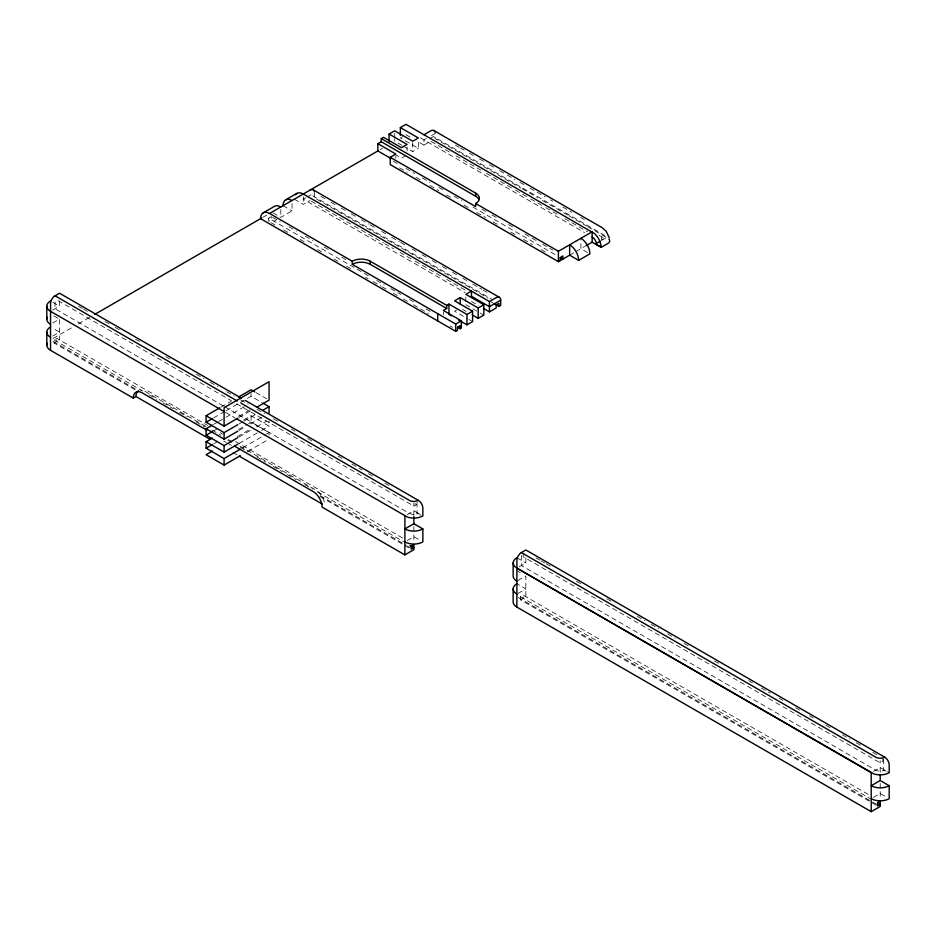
<?xml version="1.0" encoding="UTF-8"?>
<svg xmlns="http://www.w3.org/2000/svg" width="936" height="936" viewBox="0 0 936 936"><rect width="100%" height="100%" fill="white"/><g stroke="black" fill="none" stroke-linecap="round" stroke-linejoin="round"><path stroke-width="0.7" stroke-dasharray="4.68 3.51" d="M52.79 310.062L59.518 306.177L59.518 298.385M52.779 323.049L59.518 319.164L59.518 339.932M52.779 336.036L59.518 332.14L52.779 328.243M53.048 338.469L73.277 326.793M78.332 323.879L90.968 316.579M262.852 217.339L266.807 215.058M380.121 149.643L382.368 148.344M402.597 136.656L400.351 137.955L418.345 148.344L418.345 140.552M135.158 389.832L54.124 343.044L54.124 339.932L56.815 338.376L207.581 425.412M268.655 218.146L271.358 216.59L271.358 219.703L268.655 221.259L268.655 218.146L370.305 276.834M54.124 343.044L56.815 341.488L56.815 338.376M305.779 197.753L303.276 199.192L465.133 292.64M307.031 197.028L314.519 192.699L314.519 197.894L488.019 298.069M274.049 221.259L276.296 219.96M272.926 212.823L280.8 217.374L292.032 210.881L292.032 203.089M294.29 199.192L303.276 204.387L310.027 200.491M426.453 138.458L423.961 139.909L423.961 145.103L417.971 141.64M431.461 135.58L435.205 133.415L435.205 138.61L520.907 188.089M430.7 138.083L433.403 136.527L604.282 235.182L604.282 238.306L601.579 239.862L601.579 236.738L604.282 235.182M405.978 155.481L401.474 158.079L396.677 155.306M403.123 146.051L412.717 151.585L418.345 148.344M423.961 145.103L430.7 141.207L450.953 152.896M221.095 407.09L231.087 401.322M213.595 417.901L224.839 411.419M226.091 410.693L251.07 396.267L261.869 402.503M213.595 424.394L217.351 422.23M218.591 421.516L224.839 417.901M226.091 417.187L246.074 405.651M213.595 430.888L217.351 428.723M238.586 416.461L249.83 409.968M239.078 417.468L250.321 410.986M243.582 420.065L251.07 415.736L269.065 426.126L269.065 420.931M239.078 423.961L242.833 421.797M244.074 421.083L256.569 413.864M213.595 443.863L217.351 441.698M238.586 429.448L247.326 424.394M248.578 423.68L251.07 422.23L269.065 432.619L269.065 435.217M239.078 430.455L245.326 426.851M250.321 423.961L261.565 417.468M237.334 436.656L249.83 429.448M456.838 309.921L454.592 311.22L467.789 318.837M239.078 436.948L251.573 429.729M256.569 426.851L266.561 421.083M239.078 443.43L260.313 431.18M261.565 430.455L269.065 426.126M569.661 255.177L574.657 252.287M575.897 251.573L584.649 246.519M601.485 240.47L607.721 236.866M242.833 447.759L265.309 434.784M266.561 434.058L269.065 432.619M247.829 451.363L267.813 439.826M236.609 403.744L413.864 506.083L416.567 504.527L414.028 503.065M407.137 514.636L413.864 510.752L420.603 514.648M407.113 540.61L413.864 536.714L420.603 540.61M519.141 566.842L525.856 562.957L525.856 555.165M517.994 580.484L525.856 575.933L525.856 596.712M517.994 593.459L525.856 588.919L516.871 583.725M876.248 805.229L520.463 599.824L520.463 596.712L523.165 595.156L868.819 794.711M520.463 599.824L523.165 598.268L523.165 595.156M523.165 553.609L523.165 556.721L880.203 762.863L882.905 761.307L882.905 758.195M873.475 771.416L880.203 767.532L889.2 772.726M873.463 797.39L880.203 793.494L886.954 797.39M224.605 406.68L409.371 513.349A6.365 3.674 0 0 0 417.046 513.934L418.357 513.349L422.195 516.239M521.364 555.457L521.364 565.555L875.71 770.129A6.365 3.674 0 0 0 883.385 770.714L884.707 770.129L888.545 773.019M455.434 145.092L459.225 147.291M460.489 148.017L464.291 150.205M469.345 153.13L474.4 156.043M479.466 158.968L484.52 161.881M489.575 164.806L494.629 167.731M499.695 170.644L506.013 174.295M507.277 175.032L514.87 179.408M519.925 182.333L524.979 185.246M530.045 188.171L545.22 196.934M550.274 199.848L552.802 201.31M562.922 207.149L571.767 212.261M580.624 217.374L584.415 219.562M522.171 188.815L537.299 197.554M542.342 200.456L567.544 215.011M568.807 215.748L586.451 225.927M587.714 226.652L606.622 237.569M599.052 235.287L604.282 238.306M456.019 155.821L468.679 163.121M469.942 163.858L481.338 170.434M486.404 173.359L499.052 180.66M500.327 181.397L514.25 189.435M515.514 190.16L529.437 198.21M530.7 198.935L544.623 206.973M545.887 207.698L559.81 215.748M564.876 218.661L587.656 231.824M420.358 137.826L584.555 232.619M405.978 134.714L411.969 138.177M401.93 145.361L394.735 141.207L394.735 138.61M587.644 252.58L580.893 248.684L580.893 238.306M481.981 209.231L487.036 212.156M492.102 215.069L497.156 217.994M508.54 224.558L513.595 227.483M524.979 234.059L536.351 240.622M542.681 244.273L552.79 250.111M397.262 163.437L392.032 160.419L392.032 162.49M405.943 168.445L414.8 173.558M422.382 177.934L429.963 182.321M438.82 187.422L445.138 191.073M454.159 196.291L461.577 200.573M472.961 207.137L556.592 255.423M399.625 167.907L407.207 172.294M416.064 177.407L421.118 180.32M429.963 185.433L438.82 190.546M446.402 194.922L451.468 197.847M464.116 205.148L469.17 208.061M476.752 212.449L485.608 217.55M493.19 221.937L499.52 225.588M510.892 232.151L515.958 235.076M523.54 239.452L532.397 244.565M541.242 249.678L546.308 252.591M320.849 196.361L325.915 199.286M330.981 202.211L336.047 205.136M341.113 208.061L346.18 210.986M351.246 213.911L356.312 216.836M361.378 219.761L368.983 224.149M370.246 224.874L376.576 228.536M381.642 231.461L386.708 234.386M391.774 237.311L399.368 241.699M400.643 242.424L406.973 246.074M412.039 248.999L417.105 251.924M422.171 254.849L427.237 257.774M432.303 260.699L437.369 263.624M442.435 266.549L447.502 269.474M452.568 272.399L457.634 275.324M462.7 278.249L467.754 281.174M472.82 284.099L481.689 289.224M482.953 289.949L488.019 292.874M312.718 195.823L492.558 299.649M491.119 301.93L494.922 304.13M311.29 201.228L353.083 225.354M354.346 226.079L383.479 242.904M384.743 243.629L393.611 248.754M399.941 252.404L413.876 260.454M415.139 261.179L441.733 276.529M446.8 279.454L467.064 291.154M471.463 301.486L478.659 305.639M465.835 304.726L479.033 312.343M480.226 313.034L483.83 315.116M283.046 205.686L292.032 210.881M462.618 309.36L466.21 311.442M468.983 319.527L472.586 321.61M272.61 217.316L280.168 221.68M288.978 226.769L296.536 231.133M305.347 236.211L312.905 240.575M324.23 247.116L330.525 250.754M341.862 257.295L346.893 260.208M376.635 280.484L384.228 284.872M390.792 288.662L400.69 294.384M409.558 299.497L414.706 302.468M426.02 309.009L431.086 311.934M271.171 222.721L274.95 224.897M283.76 229.987L288.803 232.888M300.128 239.44L305.171 242.342M317.76 249.608L321.539 251.796M334.129 259.061L337.908 261.249M346.718 266.327L351.749 269.24M365.602 277.231L368.117 278.694M373.16 281.596L380.718 285.96M381.97 286.685L388.264 290.324M393.307 293.225L398.338 296.139M403.381 299.04L408.412 301.954M413.455 304.855L428.559 313.583M449.959 325.939L452.486 327.389M255.867 392.547L266.666 398.783M535.989 557.903L539.791 560.091M541.055 560.828L544.857 563.016M546.121 563.753L551.187 566.678M576.506 581.291L581.572 584.216M606.891 598.841L611.957 601.754M637.276 616.379L644.881 620.767M651.21 624.417L658.804 628.805M667.66 633.918L675.265 638.305M684.122 643.43L689.188 646.355M714.507 660.968L719.573 663.893M748.695 680.706L752.497 682.894M761.354 688.018L770.223 693.131M779.08 698.244L782.882 700.444M795.542 707.756L800.608 710.681M809.464 715.794L813.267 717.982M825.926 725.295L830.992 728.22M842.388 734.795L849.982 739.183M856.311 742.845L861.377 745.758M872.773 752.345L877.839 755.27M516.871 557.762L525.856 562.957M78.507 306.236L82.309 308.435M83.573 309.161L87.376 311.36M105.101 321.586L110.167 324.511M115.233 327.436L120.288 330.361M135.486 339.136L140.552 342.061M165.871 356.675L170.937 359.599M196.256 374.224L203.861 378.6M210.19 382.262L217.784 386.65M226.641 391.763L234.246 396.15M240.575 399.801L248.169 404.188M257.037 409.313L264.631 413.689M273.488 418.813L278.554 421.738M291.213 429.039L295.015 431.239M307.675 438.551L312.741 441.476M320.334 445.852L325.4 448.777M338.06 456.089L343.126 459.014M351.995 464.127L362.115 469.977M368.445 473.639L373.511 476.553M384.907 483.14L389.973 486.065M58.09 300.678L231.543 400.819M52.779 302.281L59.518 306.177M516.871 570.749L520.24 572.692M223.341 405.955L55.025 308.775L55.025 298.678M225.354 412.261L235.287 418.041M53.902 315.912L59.518 319.164M520.463 596.712L869.907 798.455M518.135 597.437L871.346 801.368M872.609 802.093L876.412 804.281M220.241 432.724L222.768 434.187M235.427 441.488L403.744 538.668M205.709 426.406L144.963 391.33A12.718 7.348 60 0 0 140.458 390.125M212.039 430.069L220.908 435.181M228.501 439.569L232.292 441.757M239.885 446.144L315.83 489.984A12.718 7.348 60 0 1 324.827 505.569M54.124 339.932L142.752 391.096M149.245 394.852L156.839 399.239M163.168 402.889L173.137 408.646M179.63 412.39L187.235 416.777M196.092 421.89L204.961 427.015M227.74 440.166L233.906 443.734M240.412 447.478L248.005 451.866M256.862 456.979L265.73 462.103M273.16 466.385L282.192 471.604M287.258 474.529L296.115 479.641M304.808 484.661L312.577 489.142M317.468 491.973L403.732 541.78M53.059 341.394L136.609 389.633M320.182 495.612L406.271 545.314M407.534 546.051L410.062 547.513M223.786 440.996L226.313 442.459M227.577 443.184L231.379 445.384M320.007 496.548L403.568 544.799M404.832 545.524L409.898 548.449M232.912 452.497L237.955 455.411M883.385 759.178L883.385 770.714M880.203 760.781L880.203 762.863M880.203 767.532L880.203 773.312M880.203 783.397L880.203 798.689M465.835 296.946L465.835 302.129M443.348 311.899L443.348 314.8M417.046 502.398L417.046 513.934M413.864 502.971L413.864 506.083M413.864 510.752L413.864 516.532M413.864 526.629L413.864 541.909M412.717 142.506L412.717 151.585M407.101 147.046L407.101 150.942M395.858 155.505L395.858 158.418M394.735 133.415L394.735 137.311M303.276 196.619L303.276 204.387M280.8 209.582L280.8 217.374M251.07 393.67L251.07 396.267M251.07 415.736L251.07 422.23"/><path stroke-width="1.4" d="M138.598 390.698A12.718 7.348 60 0 0 135.966 396.525L133.263 398.081L50.521 350.31L50.567 303.556A6.388 3.685 -60 0 1 51.866 299.134A6.283 3.627 -60 0 1 55.025 295.788L59.518 293.202L241.465 398.245M50.567 311.349L50.521 311.372A12.718 7.348 0 0 1 50.521 300.982M478.963 199.532A12.718 7.348 0 0 0 475.675 196.244L381.245 141.722L381.245 138.61L383.491 137.311L401.474 147.689L407.101 144.448L389.107 134.059L389.107 141.851M389.107 134.059L394.735 130.818L412.717 141.207L418.345 137.955L400.351 127.577L400.351 135.357M400.351 127.577L405.978 124.324L594.465 233.509A12.718 7.348 60 0 1 600.83 244.518L601.134 247.385L607.873 243.489A6.365 3.674 0 0 0 608.891 239.066M391.061 158.558L377.863 150.942L377.863 143.664L381.245 141.722M263.191 212.846L274.435 206.353A12.718 7.348 60 0 1 280.8 206.985M285.679 199.859L296.923 193.378M94.758 314.391L261.589 218.076M269.556 213.478L352.299 261.249A12.718 7.348 0 0 1 370.282 261.249L446.729 305.382L446.729 308.494L443.348 310.436L461.343 320.826L461.343 328.091L460.219 328.747L460.219 325.634L457.517 327.19L457.517 330.303L455.715 331.344L260.559 218.661A12.718 7.348 60 0 1 269.556 213.478L377.863 150.942M423.961 134.761L430.7 130.864A6.388 3.685 -60 0 1 433.883 130.537L602.269 227.752L606.154 231.25L609.289 237.802M580.893 238.306A12.718 7.348 60 0 1 589.891 253.878L578.647 260.372L569.661 255.177L558.418 261.671L390.23 164.572L390.23 157.295L395.858 154.054L377.863 143.664M237.838 424.687L224.09 432.619L206.107 422.23L206.107 415.736L219.843 407.803M238.586 396.993L251.07 389.785L254.674 391.856M206.107 422.23L212.355 418.626M237.838 437.662L224.09 445.594L206.107 435.217L206.107 428.723L212.355 425.12M206.107 435.217L212.355 431.613M206.107 415.736L224.09 426.126L237.838 418.193M256.569 407.371L269.065 400.163L269.065 381.712L224.09 407.675L224.09 426.126M240.33 449.198L224.09 458.581L206.107 448.192L206.107 441.698L212.355 438.095M262.817 410.26L269.065 406.657L269.065 413.15M446.729 305.382L448.976 304.083L466.959 314.461L472.586 311.22L472.586 321.61L466.959 324.85L458.57 320.007M472.212 314.894L478.202 318.357L483.83 315.116L483.83 304.726L478.202 307.979L460.219 297.589L454.592 300.83L472.586 311.22M206.107 448.192L212.355 444.588M206.107 428.723L224.09 439.113L237.838 431.18M212.355 451.082L206.107 454.685L224.09 465.075L240.33 455.692M381.245 138.61L475.675 193.132A12.718 7.348 0 0 1 475.675 203.51L558.418 251.281L592.137 231.812L592.137 242.19L601.134 247.385M206.107 441.698L224.09 452.088L237.838 444.155M585.889 245.805L592.137 242.19M352.299 261.249L352.299 264.361L455.715 324.067L461.343 320.826M601.052 246.671L596.641 244.787L596.478 243.36L600.233 241.195M310.027 190.148A6.388 3.685 -60 0 1 313.209 189.821L499.368 297.309A6.283 3.627 -60 0 1 500.69 300.187L489.446 306.68L471.463 296.291L471.463 291.096L465.835 294.349L483.83 304.726M483.444 308.412L489.446 311.875L496.185 307.979L496.185 304.855L498.888 303.299L498.888 306.423L500.69 305.382L500.69 300.187M404.914 515.923L404.867 554.896L413.864 549.701L413.864 544.506L411.161 546.062L411.161 549.186L413.864 547.618L410.062 545.431M422.861 528.934L413.864 523.739L404.867 528.934A12.718 7.348 0 0 0 422.861 528.934L422.861 541.909A12.718 7.348 0 0 1 404.867 541.909M877.675 802.936L880.203 804.398L877.512 805.966L877.512 802.842L880.203 801.286L880.203 806.481L871.217 811.676L516.871 607.09L516.906 560.336A6.388 3.685 -60 0 1 518.216 555.914A6.283 3.627 -60 0 1 521.364 552.568L525.856 549.982L884.707 757.154A6.365 3.674 60 0 1 889.2 764.934L889.2 772.726L886.567 773.897A12.718 7.348 0 0 1 873.85 773.897L516.906 568.129A12.718 7.348 0 0 1 516.871 557.762M517.198 568.292L871.252 772.703M889.2 785.713L880.203 780.519L871.217 785.713A12.718 7.348 0 0 0 889.2 785.713L889.2 798.689A12.718 7.348 0 0 1 871.217 798.689M236.551 418.778L407.499 517.117A12.718 7.348 0 0 0 420.217 517.117L422.861 515.947L422.861 508.166A6.365 3.674 60 0 0 418.357 500.374L417.046 500.959A6.365 3.674 0 0 1 409.371 500.374L241.055 403.194M884.707 757.154L883.385 757.739A6.365 3.674 0 0 1 875.71 757.154L521.364 552.568M50.86 311.512L224.09 411.536M390.23 157.295L475.675 206.622L475.675 203.51M560.383 257.611L562.91 259.073L562.91 255.949L560.208 257.517L560.208 260.629M495.085 304.223L498.888 306.423M295.495 194.7A12.718 7.348 60 0 1 303.276 193.998L489.446 301.532L496.185 297.636A6.388 3.685 -60 0 1 499.368 297.309M352.299 264.361A12.718 7.348 0 0 1 370.282 264.361L446.729 308.494M451.374 315.853L448.976 314.461L448.976 304.083M457.681 327.284L460.219 328.747M263.063 403.194L269.065 406.657M245.255 400.432L418.357 500.374M55.025 295.788L237.253 401.006M206.809 430.162L142.26 392.886A12.718 7.348 60 0 0 133.263 398.081M234.655 446.238L313.139 491.54A12.718 7.348 60 0 1 322.124 507.125L404.867 554.896M135.966 396.525L210.249 439.417M239.206 456.136L322.312 504.106M880.203 774.751L880.203 780.519M871.217 772.726L871.217 811.676M569.661 255.177L569.661 244.787A12.718 7.348 60 0 1 578.647 260.372M558.418 251.281L558.418 261.671M513.139 562.957L513.139 575.933A12.718 7.348 0 0 0 516.871 581.127M513.139 588.919L513.139 601.895A12.718 7.348 0 0 0 516.871 607.09M489.446 301.486L489.446 311.875M478.202 307.979L478.202 318.357M475.675 193.132L475.675 196.244M466.959 314.461L466.959 324.85M460.219 297.589L460.219 304.083M455.715 324.067L455.715 331.344M437.732 313.689L437.732 320.954M413.864 516.532L413.864 523.739M370.282 261.249L370.282 264.361M224.09 432.619L224.09 439.113M224.09 445.594L224.09 452.088M224.09 458.581L224.09 465.075M46.8 306.177L46.8 319.164M46.8 332.14L46.8 345.127M50.521 337.334A12.718 7.348 0 0 1 50.521 326.945M50.521 350.31A12.718 7.348 0 0 1 47.233 343.219M50.521 324.347A12.718 7.348 0 0 1 47.233 317.257M516.871 594.114A12.718 7.348 0 0 1 516.871 583.725M592.137 237.007A6.365 3.674 60 0 1 596.478 243.36M433.883 130.537A6.283 3.627 -60 0 1 435.053 132.175M283.046 205.686A12.718 7.348 60 0 1 292.032 200.491M313.209 189.821A6.283 3.627 -60 0 1 314.367 191.459"/></g></svg>
